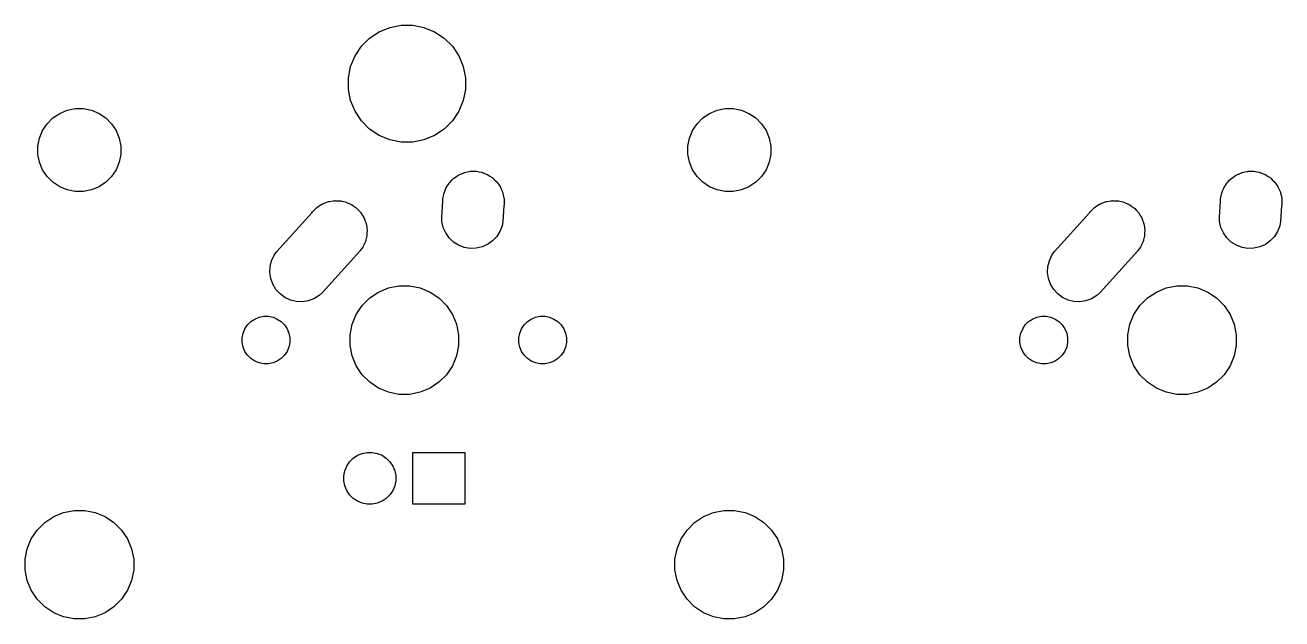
# Model space of a CAD drawing. Extents: x 93 to 197, y -160 to -33.
# Drawn here: x 97.99 to 144.16, y -160.27 to -138.44 of the extents above; entities that cross this region are included whole.
import ezdxf

# ---------------------------------------------------------------- set-up
doc = ezdxf.new("R2010")
doc.units = 0
doc.layers.add('BLACK', color=7, linetype='CONTINUOUS')

msp = doc.modelspace()

# ---------------------------------------------------------------- linework, layer by layer
at = {"layer": 'BLACK', "linetype": 'CONTINUOUS'}
for p, q in [((111.387, -138.522), (111.802, -138.439)), ((111.802, -138.439), (112.226, -138.439)), ((112.226, -138.439), (112.641, -138.522)), ((110.344, -139.218), (110.643, -138.919)), ((110.643, -138.919), (110.996, -138.684)), ((110.996, -138.684), (111.387, -138.522)), ((112.641, -138.522), (113.032, -138.684)), ((113.032, -138.684), (113.385, -138.919)), ((113.385, -138.919), (113.684, -139.218)), ((110.109, -139.571), (110.344, -139.218)), ((113.684, -139.218), (113.919, -139.571)), ((109.947, -139.962), (110.109, -139.571)), ((113.919, -139.571), (114.081, -139.962)), ((109.864, -140.377), (109.947, -139.962)), ((114.081, -139.962), (114.164, -140.377)), ((109.864, -140.801), (109.864, -140.377)), ((109.947, -141.216), (109.864, -140.801)), ((114.164, -140.801), (114.081, -141.216)), ((114.164, -140.377), (114.164, -140.801)), ((110.109, -141.607), (109.947, -141.216)), ((114.081, -141.216), (113.919, -141.607)), ((99.0095, -141.85), (99.2591, -141.683)), ((99.2591, -141.683), (99.5365, -141.569)), ((99.5365, -141.569), (99.8309, -141.51)), ((99.8309, -141.51), (100.131, -141.51)), ((100.131, -141.51), (100.426, -141.569)), ((100.426, -141.569), (100.703, -141.683)), ((100.703, -141.683), (100.952, -141.85)), ((110.344, -141.96), (110.109, -141.607)), ((113.919, -141.607), (113.684, -141.96)), ((122.886, -141.85), (123.135, -141.683)), ((123.135, -141.683), (123.412, -141.569)), ((123.412, -141.569), (123.707, -141.51)), ((123.707, -141.51), (124.007, -141.51)), ((124.007, -141.51), (124.302, -141.569)), ((124.302, -141.569), (124.579, -141.683)), ((124.579, -141.683), (124.828, -141.85)), ((98.6304, -142.312), (98.7972, -142.063)), ((98.7972, -142.063), (99.0095, -141.85)), ((100.952, -141.85), (101.165, -142.063)), ((101.165, -142.063), (101.332, -142.312)), ((110.643, -142.259), (110.344, -141.96)), ((113.684, -141.96), (113.385, -142.259)), ((122.506, -142.312), (122.673, -142.063)), ((122.673, -142.063), (122.886, -141.85)), ((124.828, -141.85), (125.041, -142.063)), ((125.041, -142.063), (125.208, -142.312)), ((98.457, -142.884), (98.5156, -142.589)), ((98.5156, -142.589), (98.6304, -142.312)), ((101.332, -142.312), (101.446, -142.589)), ((101.446, -142.589), (101.505, -142.884)), ((110.996, -142.494), (110.643, -142.259)), ((111.387, -142.656), (110.996, -142.494)), ((111.802, -142.739), (111.387, -142.656)), ((112.641, -142.656), (112.226, -142.739)), ((113.032, -142.494), (112.641, -142.656)), ((113.385, -142.259), (113.032, -142.494)), ((122.333, -142.884), (122.392, -142.589)), ((122.392, -142.589), (122.506, -142.312)), ((125.208, -142.312), (125.322, -142.589)), ((125.322, -142.589), (125.381, -142.884)), ((98.457, -143.184), (98.457, -142.884)), ((101.505, -142.884), (101.505, -143.184)), ((112.226, -142.739), (111.802, -142.739)), ((122.333, -143.184), (122.333, -142.884)), ((125.381, -142.884), (125.381, -143.184)), ((98.5156, -143.479), (98.457, -143.184)), ((98.6304, -143.756), (98.5156, -143.479)), ((101.446, -143.479), (101.332, -143.756)), ((101.505, -143.184), (101.446, -143.479)), ((122.392, -143.479), (122.333, -143.184)), ((122.506, -143.756), (122.392, -143.479)), ((125.322, -143.479), (125.208, -143.756)), ((125.381, -143.184), (125.322, -143.479)), ((98.7972, -144.005), (98.6304, -143.756)), ((99.0095, -144.218), (98.7972, -144.005)), ((101.165, -144.005), (100.952, -144.218)), ((101.332, -143.756), (101.165, -144.005)), ((113.742, -144.065), (113.831, -144.006)), ((113.831, -144.006), (113.899, -143.958)), ((113.899, -143.958), (113.911, -143.952)), ((113.911, -143.952), (113.926, -143.942)), ((113.926, -143.942), (114.022, -143.902)), ((114.022, -143.902), (114.101, -143.867)), ((114.101, -143.867), (114.115, -143.864)), ((114.115, -143.864), (114.131, -143.857)), ((114.131, -143.857), (114.229, -143.838)), ((114.229, -143.838), (114.317, -143.818)), ((114.317, -143.818), (114.332, -143.817)), ((114.332, -143.817), (114.348, -143.814)), ((114.348, -143.814), (114.445, -143.814)), ((114.445, -143.814), (114.538, -143.811)), ((114.538, -143.811), (114.554, -143.814)), ((114.554, -143.814), (114.57, -143.814)), ((114.57, -143.814), (114.661, -143.832)), ((114.661, -143.832), (114.757, -143.848)), ((114.757, -143.848), (114.772, -143.854)), ((114.772, -143.854), (114.787, -143.857)), ((114.787, -143.857), (114.87, -143.891)), ((114.87, -143.891), (114.964, -143.927)), ((114.964, -143.927), (114.978, -143.936)), ((114.978, -143.936), (114.992, -143.942)), ((114.992, -143.942), (115.063, -143.99)), ((115.063, -143.99), (115.152, -144.045)), ((115.152, -144.045), (115.165, -144.057)), ((115.165, -144.057), (115.176, -144.065)), ((122.673, -144.005), (122.506, -143.756)), ((122.886, -144.218), (122.673, -144.005)), ((125.041, -144.005), (124.828, -144.218)), ((125.208, -143.756), (125.041, -144.005)), ((142.317, -144.065), (142.406, -144.006)), ((142.406, -144.006), (142.474, -143.958)), ((142.474, -143.958), (142.486, -143.952)), ((142.486, -143.952), (142.501, -143.942)), ((142.501, -143.942), (142.597, -143.902)), ((142.597, -143.902), (142.676, -143.867)), ((142.676, -143.867), (142.69, -143.864)), ((142.69, -143.864), (142.706, -143.857)), ((142.706, -143.857), (142.804, -143.838)), ((142.804, -143.838), (142.892, -143.818)), ((142.892, -143.818), (142.907, -143.817)), ((142.907, -143.817), (142.923, -143.814)), ((142.923, -143.814), (143.02, -143.814)), ((143.02, -143.814), (143.113, -143.811)), ((143.113, -143.811), (143.129, -143.814)), ((143.129, -143.814), (143.145, -143.814)), ((143.145, -143.814), (143.236, -143.832)), ((143.236, -143.832), (143.332, -143.848)), ((143.332, -143.848), (143.347, -143.854)), ((143.347, -143.854), (143.362, -143.857)), ((143.362, -143.857), (143.445, -143.891)), ((143.445, -143.891), (143.539, -143.927)), ((143.539, -143.927), (143.553, -143.936)), ((143.553, -143.936), (143.567, -143.942)), ((143.567, -143.942), (143.638, -143.99)), ((143.638, -143.99), (143.727, -144.045)), ((143.727, -144.045), (143.74, -144.057)), ((143.74, -144.057), (143.751, -144.065)), ((99.2591, -144.385), (99.0095, -144.218)), ((99.5365, -144.499), (99.2591, -144.385)), ((99.8309, -144.558), (99.5365, -144.499)), ((100.426, -144.499), (100.131, -144.558)), ((100.703, -144.385), (100.426, -144.499)), ((100.952, -144.218), (100.703, -144.385)), ((113.377, -144.611), (113.421, -144.506)), ((113.421, -144.506), (113.448, -144.435)), ((113.448, -144.435), (113.455, -144.424)), ((113.455, -144.424), (113.462, -144.406)), ((113.462, -144.406), (113.524, -144.313)), ((113.524, -144.313), (113.566, -144.247)), ((113.566, -144.247), (113.575, -144.237)), ((113.575, -144.237), (113.585, -144.222)), ((113.585, -144.222), (113.663, -144.144)), ((113.663, -144.144), (113.718, -144.086)), ((113.718, -144.086), (113.729, -144.078)), ((113.729, -144.078), (113.742, -144.065)), ((115.176, -144.065), (115.234, -144.123)), ((115.234, -144.123), (115.313, -144.197)), ((115.313, -144.197), (115.323, -144.212)), ((115.323, -144.212), (115.333, -144.222)), ((115.333, -144.222), (115.377, -144.288)), ((115.377, -144.288), (115.441, -144.378)), ((115.441, -144.378), (115.449, -144.395)), ((115.449, -144.395), (115.456, -144.406)), ((115.456, -144.406), (115.486, -144.478)), ((115.486, -144.478), (115.532, -144.58)), ((123.135, -144.385), (122.886, -144.218)), ((123.412, -144.499), (123.135, -144.385)), ((123.707, -144.558), (123.412, -144.499)), ((124.302, -144.499), (124.007, -144.558)), ((124.579, -144.385), (124.302, -144.499)), ((124.828, -144.218), (124.579, -144.385)), ((141.952, -144.611), (141.996, -144.506)), ((141.996, -144.506), (142.023, -144.435)), ((142.023, -144.435), (142.03, -144.424)), ((142.03, -144.424), (142.037, -144.406)), ((142.037, -144.406), (142.099, -144.313)), ((142.099, -144.313), (142.141, -144.247)), ((142.141, -144.247), (142.15, -144.237)), ((142.15, -144.237), (142.16, -144.222)), ((142.16, -144.222), (142.238, -144.144)), ((142.238, -144.144), (142.293, -144.086)), ((142.293, -144.086), (142.304, -144.078)), ((142.304, -144.078), (142.317, -144.065)), ((143.751, -144.065), (143.809, -144.123)), ((143.809, -144.123), (143.888, -144.197)), ((143.888, -144.197), (143.898, -144.212)), ((143.898, -144.212), (143.908, -144.222)), ((143.908, -144.222), (143.952, -144.288)), ((143.952, -144.288), (144.016, -144.378)), ((144.016, -144.378), (144.024, -144.395)), ((144.024, -144.395), (144.031, -144.406)), ((144.031, -144.406), (144.061, -144.478)), ((144.061, -144.478), (144.107, -144.58)), ((100.131, -144.558), (99.8309, -144.558)), ((108.952, -144.995), (109.091, -144.937)), ((109.091, -144.937), (109.136, -144.928)), ((109.136, -144.928), (109.143, -144.926)), ((109.143, -144.926), (109.168, -144.922)), ((109.168, -144.922), (109.308, -144.894)), ((109.308, -144.894), (109.352, -144.894)), ((109.352, -144.894), (109.362, -144.892)), ((109.362, -144.892), (109.398, -144.894)), ((109.398, -144.894), (109.53, -144.894)), ((109.53, -144.894), (109.569, -144.902)), ((109.569, -144.902), (109.584, -144.903)), ((109.584, -144.903), (109.629, -144.914)), ((109.629, -144.914), (109.747, -144.937)), ((109.747, -144.937), (109.781, -144.951)), ((109.781, -144.951), (109.799, -144.956)), ((109.799, -144.956), (109.853, -144.981)), ((109.853, -144.981), (109.952, -145.022)), ((113.293, -145.496), (113.334, -144.908)), ((113.334, -144.828), (113.356, -144.716)), ((113.334, -144.908), (113.334, -144.828)), ((113.356, -144.716), (113.369, -144.642)), ((113.369, -144.642), (113.373, -144.63)), ((113.373, -144.63), (113.377, -144.611)), ((115.532, -144.58), (115.536, -144.599)), ((115.536, -144.599), (115.541, -144.611)), ((115.541, -144.611), (115.556, -144.686)), ((115.556, -144.686), (115.581, -144.796)), ((115.581, -144.796), (115.582, -144.816)), ((115.582, -144.816), (115.584, -144.828)), ((115.584, -144.828), (115.584, -144.904)), ((115.584, -144.904), (115.586, -144.962)), ((115.586, -144.962), (115.584, -144.986)), ((115.584, -144.986), (115.584, -145.05)), ((124.007, -144.558), (123.707, -144.558)), ((137.527, -144.995), (137.666, -144.937)), ((137.666, -144.937), (137.711, -144.928)), ((137.711, -144.928), (137.718, -144.926)), ((137.718, -144.926), (137.743, -144.922)), ((137.743, -144.922), (137.883, -144.894)), ((137.883, -144.894), (137.927, -144.894)), ((137.927, -144.894), (137.937, -144.892)), ((137.937, -144.892), (137.973, -144.894)), ((137.973, -144.894), (138.105, -144.894)), ((138.105, -144.894), (138.144, -144.902)), ((138.144, -144.902), (138.159, -144.903)), ((138.159, -144.903), (138.204, -144.914)), ((138.204, -144.914), (138.322, -144.937)), ((138.322, -144.937), (138.356, -144.951)), ((138.356, -144.951), (138.374, -144.956)), ((138.374, -144.956), (138.428, -144.981)), ((138.428, -144.981), (138.527, -145.022)), ((141.868, -145.496), (141.909, -144.908)), ((141.909, -144.828), (141.931, -144.716)), ((141.909, -144.908), (141.909, -144.828)), ((141.931, -144.716), (141.944, -144.642)), ((141.944, -144.642), (141.948, -144.63)), ((141.948, -144.63), (141.952, -144.611)), ((144.107, -144.58), (144.111, -144.599)), ((144.111, -144.599), (144.116, -144.611)), ((144.116, -144.611), (144.131, -144.686)), ((144.131, -144.686), (144.156, -144.796)), ((144.156, -144.796), (144.157, -144.816)), ((144.157, -144.816), (144.159, -144.828)), ((144.159, -144.828), (144.159, -144.904)), ((144.159, -144.904), (144.161, -144.962)), ((144.161, -144.962), (144.159, -144.986)), ((144.159, -144.986), (144.159, -145.05)), ((107.236, -146.767), (108.515, -145.346)), ((108.515, -145.346), (108.545, -145.302)), ((108.545, -145.302), (108.702, -145.145)), ((108.702, -145.145), (108.742, -145.118)), ((108.742, -145.118), (108.745, -145.116)), ((108.745, -145.116), (108.756, -145.109)), ((108.756, -145.109), (108.886, -145.022)), ((108.886, -145.022), (108.93, -145.004)), ((108.93, -145.004), (108.935, -145.001)), ((108.935, -145.001), (108.952, -144.995)), ((109.952, -145.022), (109.979, -145.04)), ((109.979, -145.04), (110, -145.05)), ((110, -145.05), (110.059, -145.094)), ((110.059, -145.094), (110.136, -145.145)), ((110.136, -145.145), (110.156, -145.165)), ((110.156, -145.165), (110.178, -145.181)), ((110.178, -145.181), (110.238, -145.247)), ((110.238, -145.247), (110.293, -145.302)), ((110.293, -145.302), (110.306, -145.322)), ((110.306, -145.322), (110.327, -145.345)), ((110.327, -145.345), (110.381, -145.433)), ((110.381, -145.433), (110.416, -145.486)), ((115.577, -145.084), (115.537, -145.653)), ((115.584, -145.05), (115.577, -145.084)), ((135.811, -146.767), (137.09, -145.346)), ((137.09, -145.346), (137.12, -145.302)), ((137.12, -145.302), (137.277, -145.145)), ((137.277, -145.145), (137.317, -145.118)), ((137.317, -145.118), (137.32, -145.116)), ((137.32, -145.116), (137.331, -145.109)), ((137.331, -145.109), (137.461, -145.022)), ((137.461, -145.022), (137.505, -145.004)), ((137.505, -145.004), (137.51, -145.001)), ((137.51, -145.001), (137.527, -144.995)), ((138.527, -145.022), (138.554, -145.04)), ((138.554, -145.04), (138.575, -145.05)), ((138.575, -145.05), (138.634, -145.094)), ((138.634, -145.094), (138.711, -145.145)), ((138.711, -145.145), (138.731, -145.165)), ((138.731, -145.165), (138.753, -145.181)), ((138.753, -145.181), (138.813, -145.247)), ((138.813, -145.247), (138.868, -145.302)), ((138.868, -145.302), (138.881, -145.322)), ((138.881, -145.322), (138.902, -145.345)), ((138.902, -145.345), (138.956, -145.433)), ((138.956, -145.433), (138.991, -145.486)), ((144.152, -145.084), (144.112, -145.653)), ((144.159, -145.05), (144.152, -145.084)), ((110.416, -145.486), (110.423, -145.504)), ((110.423, -145.504), (110.442, -145.535)), ((110.442, -145.535), (110.482, -145.645)), ((110.482, -145.645), (110.501, -145.691)), ((110.501, -145.691), (110.504, -145.706)), ((110.504, -145.706), (110.517, -145.743)), ((110.517, -145.743), (110.537, -145.871)), ((110.537, -145.871), (110.544, -145.908)), ((110.544, -145.908), (110.544, -145.92)), ((113.298, -145.662), (113.293, -145.496)), ((113.347, -145.878), (113.298, -145.662)), ((113.438, -146.08), (113.347, -145.878)), ((115.51, -145.816), (115.431, -146.023)), ((115.537, -145.653), (115.51, -145.816)), ((138.991, -145.486), (138.998, -145.504)), ((138.998, -145.504), (139.017, -145.535)), ((139.017, -145.535), (139.057, -145.645)), ((139.057, -145.645), (139.076, -145.691)), ((139.076, -145.691), (139.079, -145.706)), ((139.079, -145.706), (139.092, -145.743)), ((139.092, -145.743), (139.112, -145.871)), ((139.112, -145.871), (139.119, -145.908)), ((139.119, -145.908), (139.119, -145.92)), ((141.873, -145.662), (141.868, -145.496)), ((141.922, -145.878), (141.873, -145.662)), ((142.013, -146.08), (141.922, -145.878)), ((144.085, -145.816), (144.006, -146.023)), ((144.112, -145.653), (144.085, -145.816)), ((110.499, -146.353), (110.487, -146.399)), ((110.501, -146.347), (110.499, -146.353)), ((110.505, -146.328), (110.501, -146.347)), ((110.54, -146.183), (110.505, -146.328)), ((110.542, -146.138), (110.54, -146.183)), ((110.544, -146.13), (110.542, -146.138)), ((110.544, -145.92), (110.55, -145.962)), ((110.55, -145.962), (110.544, -146.102)), ((110.544, -146.102), (110.544, -146.13)), ((113.566, -146.261), (113.438, -146.08)), ((113.727, -146.413), (113.566, -146.261)), ((115.313, -146.211), (115.161, -146.372)), ((115.431, -146.023), (115.313, -146.211)), ((139.074, -146.353), (139.062, -146.399)), ((139.076, -146.347), (139.074, -146.353)), ((139.08, -146.328), (139.076, -146.347)), ((139.115, -146.183), (139.08, -146.328)), ((139.117, -146.138), (139.115, -146.183)), ((139.119, -146.13), (139.117, -146.138)), ((139.119, -145.92), (139.125, -145.962)), ((139.125, -145.962), (139.119, -146.102)), ((139.119, -146.102), (139.119, -146.13)), ((142.141, -146.261), (142.013, -146.08)), ((142.302, -146.413), (142.141, -146.261)), ((143.888, -146.211), (143.736, -146.372)), ((144.006, -146.023), (143.888, -146.211)), ((107.137, -146.901), (107.236, -146.767)), ((110.281, -146.748), (108.908, -148.273)), ((110.293, -146.736), (110.281, -146.748)), ((110.299, -146.727), (110.293, -146.736)), ((110.393, -146.599), (110.299, -146.727)), ((110.414, -146.555), (110.393, -146.599)), ((110.416, -146.552), (110.414, -146.555)), ((110.421, -146.539), (110.416, -146.552)), ((110.487, -146.399), (110.421, -146.539)), ((113.915, -146.531), (113.727, -146.413)), ((114.122, -146.61), (113.915, -146.531)), ((114.34, -146.647), (114.122, -146.61)), ((114.562, -146.64), (114.34, -146.647)), ((114.778, -146.591), (114.562, -146.64)), ((114.98, -146.5), (114.778, -146.591)), ((115.161, -146.372), (114.98, -146.5)), ((135.712, -146.901), (135.811, -146.767)), ((138.856, -146.748), (137.483, -148.273)), ((138.868, -146.736), (138.856, -146.748)), ((138.874, -146.727), (138.868, -146.736)), ((138.968, -146.599), (138.874, -146.727)), ((138.989, -146.555), (138.968, -146.599)), ((138.991, -146.552), (138.989, -146.555)), ((138.996, -146.539), (138.991, -146.552)), ((139.062, -146.399), (138.996, -146.539)), ((142.49, -146.531), (142.302, -146.413)), ((142.697, -146.61), (142.49, -146.531)), ((142.915, -146.647), (142.697, -146.61)), ((143.137, -146.64), (142.915, -146.647)), ((143.353, -146.591), (143.137, -146.64)), ((143.555, -146.5), (143.353, -146.591)), ((143.736, -146.372), (143.555, -146.5)), ((106.99, -147.317), (107.043, -147.102)), ((107.043, -147.102), (107.137, -146.901)), ((135.565, -147.317), (135.618, -147.102)), ((135.618, -147.102), (135.712, -146.901)), ((106.98, -147.538), (106.99, -147.317)), ((107.013, -147.757), (106.98, -147.538)), ((135.555, -147.538), (135.565, -147.317)), ((135.588, -147.757), (135.555, -147.538)), ((107.089, -147.966), (107.013, -147.757)), ((107.203, -148.155), (107.089, -147.966)), ((107.353, -148.319), (107.203, -148.155)), ((110.975, -148.252), (111.337, -148.102)), ((111.337, -148.102), (111.723, -148.025)), ((111.723, -148.025), (112.115, -148.025)), ((112.115, -148.025), (112.501, -148.102)), ((112.501, -148.102), (112.863, -148.252)), ((135.664, -147.966), (135.588, -147.757)), ((135.778, -148.155), (135.664, -147.966)), ((135.928, -148.319), (135.778, -148.155)), ((139.55, -148.252), (139.912, -148.102)), ((139.912, -148.102), (140.298, -148.025)), ((140.298, -148.025), (140.69, -148.025)), ((140.69, -148.025), (141.076, -148.102)), ((141.076, -148.102), (141.438, -148.252)), ((107.531, -148.451), (107.353, -148.319)), ((107.732, -148.545), (107.531, -148.451)), ((107.947, -148.598), (107.732, -148.545)), ((108.168, -148.608), (107.947, -148.598)), ((108.387, -148.575), (108.168, -148.608)), ((108.596, -148.499), (108.387, -148.575)), ((108.785, -148.385), (108.596, -148.499)), ((108.908, -148.273), (108.785, -148.385)), ((110.37, -148.748), (110.648, -148.47)), ((110.648, -148.47), (110.975, -148.252)), ((112.863, -148.252), (113.19, -148.47)), ((113.19, -148.47), (113.468, -148.748)), ((136.106, -148.451), (135.928, -148.319)), ((136.307, -148.545), (136.106, -148.451)), ((136.522, -148.598), (136.307, -148.545)), ((136.743, -148.608), (136.522, -148.598)), ((136.962, -148.575), (136.743, -148.608)), ((137.171, -148.499), (136.962, -148.575)), ((137.36, -148.385), (137.171, -148.499)), ((137.483, -148.273), (137.36, -148.385)), ((138.945, -148.748), (139.223, -148.47)), ((139.223, -148.47), (139.55, -148.252)), ((141.438, -148.252), (141.765, -148.47)), ((141.765, -148.47), (142.043, -148.748)), ((110.002, -149.437), (110.152, -149.075)), ((110.152, -149.075), (110.37, -148.748)), ((113.468, -148.748), (113.686, -149.075)), ((113.686, -149.075), (113.836, -149.437)), ((138.577, -149.437), (138.727, -149.075)), ((138.727, -149.075), (138.945, -148.748)), ((142.043, -148.748), (142.261, -149.075)), ((142.261, -149.075), (142.411, -149.437)), ((106.064, -149.605), (106.159, -149.461)), ((106.159, -149.461), (106.281, -149.339)), ((106.281, -149.339), (106.425, -149.244)), ((106.425, -149.244), (106.584, -149.178)), ((106.584, -149.178), (106.753, -149.144)), ((106.753, -149.144), (106.925, -149.144)), ((106.925, -149.144), (107.094, -149.178)), ((107.094, -149.178), (107.253, -149.244)), ((107.253, -149.244), (107.397, -149.339)), ((107.397, -149.339), (107.519, -149.461)), ((107.519, -149.461), (107.614, -149.605)), ((109.925, -149.823), (110.002, -149.437)), ((113.836, -149.437), (113.913, -149.823)), ((116.224, -149.605), (116.319, -149.461)), ((116.319, -149.461), (116.441, -149.339)), ((116.441, -149.339), (116.585, -149.244)), ((116.585, -149.244), (116.744, -149.178)), ((116.744, -149.178), (116.913, -149.144)), ((116.913, -149.144), (117.085, -149.144)), ((117.085, -149.144), (117.254, -149.178)), ((117.254, -149.178), (117.413, -149.244)), ((117.413, -149.244), (117.557, -149.339)), ((117.557, -149.339), (117.679, -149.461)), ((117.679, -149.461), (117.774, -149.605)), ((134.639, -149.605), (134.734, -149.461)), ((134.734, -149.461), (134.856, -149.339)), ((134.856, -149.339), (135, -149.244)), ((135, -149.244), (135.159, -149.178)), ((135.159, -149.178), (135.328, -149.144)), ((135.328, -149.144), (135.5, -149.144)), ((135.5, -149.144), (135.669, -149.178)), ((135.669, -149.178), (135.828, -149.244)), ((135.828, -149.244), (135.972, -149.339)), ((135.972, -149.339), (136.094, -149.461)), ((136.094, -149.461), (136.189, -149.605)), ((138.5, -149.823), (138.577, -149.437)), ((142.411, -149.437), (142.488, -149.823)), ((105.964, -149.933), (105.998, -149.764)), ((105.964, -150.105), (105.964, -149.933)), ((105.998, -149.764), (106.064, -149.605)), ((107.614, -149.605), (107.68, -149.764)), ((107.68, -149.764), (107.714, -149.933)), ((107.714, -149.933), (107.714, -150.105)), ((109.925, -150.215), (109.925, -149.823)), ((113.913, -149.823), (113.913, -150.215)), ((116.124, -149.933), (116.158, -149.764)), ((116.124, -150.105), (116.124, -149.933)), ((116.158, -149.764), (116.224, -149.605)), ((117.774, -149.605), (117.84, -149.764)), ((117.84, -149.764), (117.874, -149.933)), ((117.874, -149.933), (117.874, -150.105)), ((134.539, -149.933), (134.573, -149.764)), ((134.539, -150.105), (134.539, -149.933)), ((134.573, -149.764), (134.639, -149.605)), ((136.189, -149.605), (136.255, -149.764)), ((136.255, -149.764), (136.289, -149.933)), ((136.289, -149.933), (136.289, -150.105)), ((138.5, -150.215), (138.5, -149.823)), ((142.488, -149.823), (142.488, -150.215)), ((105.998, -150.274), (105.964, -150.105)), ((106.064, -150.433), (105.998, -150.274)), ((106.159, -150.577), (106.064, -150.433)), ((107.614, -150.433), (107.519, -150.577)), ((107.68, -150.274), (107.614, -150.433)), ((107.714, -150.105), (107.68, -150.274)), ((110.002, -150.601), (109.925, -150.215)), ((113.913, -150.215), (113.836, -150.601)), ((116.158, -150.274), (116.124, -150.105)), ((116.224, -150.433), (116.158, -150.274)), ((116.319, -150.577), (116.224, -150.433)), ((117.774, -150.433), (117.679, -150.577)), ((117.84, -150.274), (117.774, -150.433)), ((117.874, -150.105), (117.84, -150.274)), ((134.573, -150.274), (134.539, -150.105)), ((134.639, -150.433), (134.573, -150.274)), ((134.734, -150.577), (134.639, -150.433)), ((136.189, -150.433), (136.094, -150.577)), ((136.255, -150.274), (136.189, -150.433)), ((136.289, -150.105), (136.255, -150.274)), ((138.577, -150.601), (138.5, -150.215)), ((142.488, -150.215), (142.411, -150.601)), ((106.281, -150.699), (106.159, -150.577)), ((106.425, -150.794), (106.281, -150.699)), ((106.584, -150.86), (106.425, -150.794)), ((106.753, -150.894), (106.584, -150.86)), ((106.925, -150.894), (106.753, -150.894)), ((107.094, -150.86), (106.925, -150.894)), ((107.253, -150.794), (107.094, -150.86)), ((107.397, -150.699), (107.253, -150.794)), ((107.519, -150.577), (107.397, -150.699)), ((110.152, -150.963), (110.002, -150.601)), ((110.37, -151.29), (110.152, -150.963)), ((113.686, -150.963), (113.468, -151.29)), ((113.836, -150.601), (113.686, -150.963)), ((116.441, -150.699), (116.319, -150.577)), ((116.585, -150.794), (116.441, -150.699)), ((116.744, -150.86), (116.585, -150.794)), ((116.913, -150.894), (116.744, -150.86)), ((117.085, -150.894), (116.913, -150.894)), ((117.254, -150.86), (117.085, -150.894)), ((117.413, -150.794), (117.254, -150.86)), ((117.557, -150.699), (117.413, -150.794)), ((117.679, -150.577), (117.557, -150.699)), ((134.856, -150.699), (134.734, -150.577)), ((135, -150.794), (134.856, -150.699)), ((135.159, -150.86), (135, -150.794)), ((135.328, -150.894), (135.159, -150.86)), ((135.5, -150.894), (135.328, -150.894)), ((135.669, -150.86), (135.5, -150.894)), ((135.828, -150.794), (135.669, -150.86)), ((135.972, -150.699), (135.828, -150.794)), ((136.094, -150.577), (135.972, -150.699)), ((138.727, -150.963), (138.577, -150.601)), ((138.945, -151.29), (138.727, -150.963)), ((142.261, -150.963), (142.043, -151.29)), ((142.411, -150.601), (142.261, -150.963)), ((110.648, -151.568), (110.37, -151.29)), ((113.468, -151.29), (113.19, -151.568)), ((139.223, -151.568), (138.945, -151.29)), ((142.043, -151.29), (141.765, -151.568)), ((110.975, -151.786), (110.648, -151.568)), ((111.337, -151.936), (110.975, -151.786)), ((112.863, -151.786), (112.501, -151.936)), ((113.19, -151.568), (112.863, -151.786)), ((139.55, -151.786), (139.223, -151.568)), ((139.912, -151.936), (139.55, -151.786)), ((141.438, -151.786), (141.076, -151.936)), ((141.765, -151.568), (141.438, -151.786)), ((111.723, -152.013), (111.337, -151.936)), ((112.115, -152.013), (111.723, -152.013)), ((112.501, -151.936), (112.115, -152.013)), ((140.298, -152.013), (139.912, -151.936)), ((140.69, -152.013), (140.298, -152.013)), ((141.076, -151.936), (140.69, -152.013)), ((110.198, -154.255), (110.371, -154.183)), ((110.371, -154.183), (110.555, -154.147)), ((110.555, -154.147), (110.743, -154.147)), ((110.743, -154.147), (110.927, -154.183)), ((110.927, -154.183), (111.1, -154.255)), ((112.236, -156.052), (112.236, -154.147)), ((112.236, -154.147), (114.141, -154.147)), ((114.141, -154.147), (114.141, -156.052)), ((109.733, -154.821), (109.805, -154.648)), ((109.805, -154.648), (109.909, -154.492)), ((109.909, -154.492), (110.042, -154.359)), ((110.042, -154.359), (110.198, -154.255)), ((111.1, -154.255), (111.256, -154.359)), ((111.256, -154.359), (111.389, -154.492)), ((111.389, -154.492), (111.493, -154.648)), ((111.493, -154.648), (111.565, -154.821)), ((109.697, -155.005), (109.733, -154.821)), ((109.697, -155.193), (109.697, -155.005)), ((111.565, -154.821), (111.602, -155.005)), ((111.602, -155.005), (111.602, -155.193)), ((109.733, -155.377), (109.697, -155.193)), ((109.805, -155.55), (109.733, -155.377)), ((109.909, -155.706), (109.805, -155.55)), ((111.493, -155.55), (111.389, -155.706)), ((111.565, -155.377), (111.493, -155.55)), ((111.602, -155.193), (111.565, -155.377)), ((110.042, -155.839), (109.909, -155.706)), ((110.198, -155.943), (110.042, -155.839)), ((110.371, -156.015), (110.198, -155.943)), ((110.555, -156.052), (110.371, -156.015)), ((110.743, -156.052), (110.555, -156.052)), ((110.927, -156.015), (110.743, -156.052)), ((111.1, -155.943), (110.927, -156.015)), ((111.256, -155.839), (111.1, -155.943)), ((111.389, -155.706), (111.256, -155.839)), ((114.141, -156.052), (112.236, -156.052)), ((98.71, -156.725), (99.0365, -156.507)), ((99.0365, -156.507), (99.3994, -156.357)), ((99.3994, -156.357), (99.7846, -156.28)), ((99.7846, -156.28), (100.177, -156.28)), ((100.177, -156.28), (100.563, -156.357)), ((100.563, -156.357), (100.925, -156.507)), ((100.925, -156.507), (101.252, -156.725)), ((122.586, -156.725), (122.913, -156.507)), ((122.913, -156.507), (123.275, -156.357)), ((123.275, -156.357), (123.661, -156.28)), ((123.661, -156.28), (124.053, -156.28)), ((124.053, -156.28), (124.439, -156.357)), ((124.439, -156.357), (124.801, -156.507)), ((124.801, -156.507), (125.128, -156.725)), ((98.4322, -157.003), (98.71, -156.725)), ((101.252, -156.725), (101.53, -157.003)), ((122.308, -157.003), (122.586, -156.725)), ((125.128, -156.725), (125.406, -157.003)), ((98.0637, -157.692), (98.214, -157.33)), ((98.214, -157.33), (98.4322, -157.003)), ((101.53, -157.003), (101.748, -157.33)), ((101.748, -157.33), (101.898, -157.692)), ((121.94, -157.692), (122.09, -157.33)), ((122.09, -157.33), (122.308, -157.003)), ((125.406, -157.003), (125.624, -157.33)), ((125.624, -157.33), (125.774, -157.692)), ((97.9871, -158.078), (98.0637, -157.692)), ((101.898, -157.692), (101.975, -158.078)), ((121.863, -158.078), (121.94, -157.692)), ((125.774, -157.692), (125.851, -158.078)), ((97.9871, -158.47), (97.9871, -158.078)), ((101.975, -158.078), (101.975, -158.47)), ((121.863, -158.47), (121.863, -158.078)), ((125.851, -158.078), (125.851, -158.47)), ((98.0637, -158.856), (97.9871, -158.47)), ((101.975, -158.47), (101.898, -158.856)), ((121.94, -158.856), (121.863, -158.47)), ((125.851, -158.47), (125.774, -158.856)), ((98.214, -159.218), (98.0637, -158.856)), ((98.4322, -159.545), (98.214, -159.218)), ((101.748, -159.218), (101.53, -159.545)), ((101.898, -158.856), (101.748, -159.218)), ((122.09, -159.218), (121.94, -158.856)), ((122.308, -159.545), (122.09, -159.218)), ((125.624, -159.218), (125.406, -159.545)), ((125.774, -158.856), (125.624, -159.218)), ((98.71, -159.823), (98.4322, -159.545)), ((101.53, -159.545), (101.252, -159.823)), ((122.586, -159.823), (122.308, -159.545)), ((125.406, -159.545), (125.128, -159.823)), ((99.0365, -160.041), (98.71, -159.823)), ((99.3994, -160.191), (99.0365, -160.041)), ((99.7846, -160.268), (99.3994, -160.191)), ((100.563, -160.191), (100.177, -160.268)), ((100.925, -160.041), (100.563, -160.191)), ((101.252, -159.823), (100.925, -160.041)), ((122.913, -160.041), (122.586, -159.823)), ((123.275, -160.191), (122.913, -160.041)), ((123.661, -160.268), (123.275, -160.191)), ((124.439, -160.191), (124.053, -160.268)), ((124.801, -160.041), (124.439, -160.191)), ((125.128, -159.823), (124.801, -160.041)), ((100.177, -160.268), (99.7846, -160.268)), ((124.053, -160.268), (123.661, -160.268))]:
    msp.add_line(p, q, dxfattribs=at)

doc.saveas('drawing.dxf')
